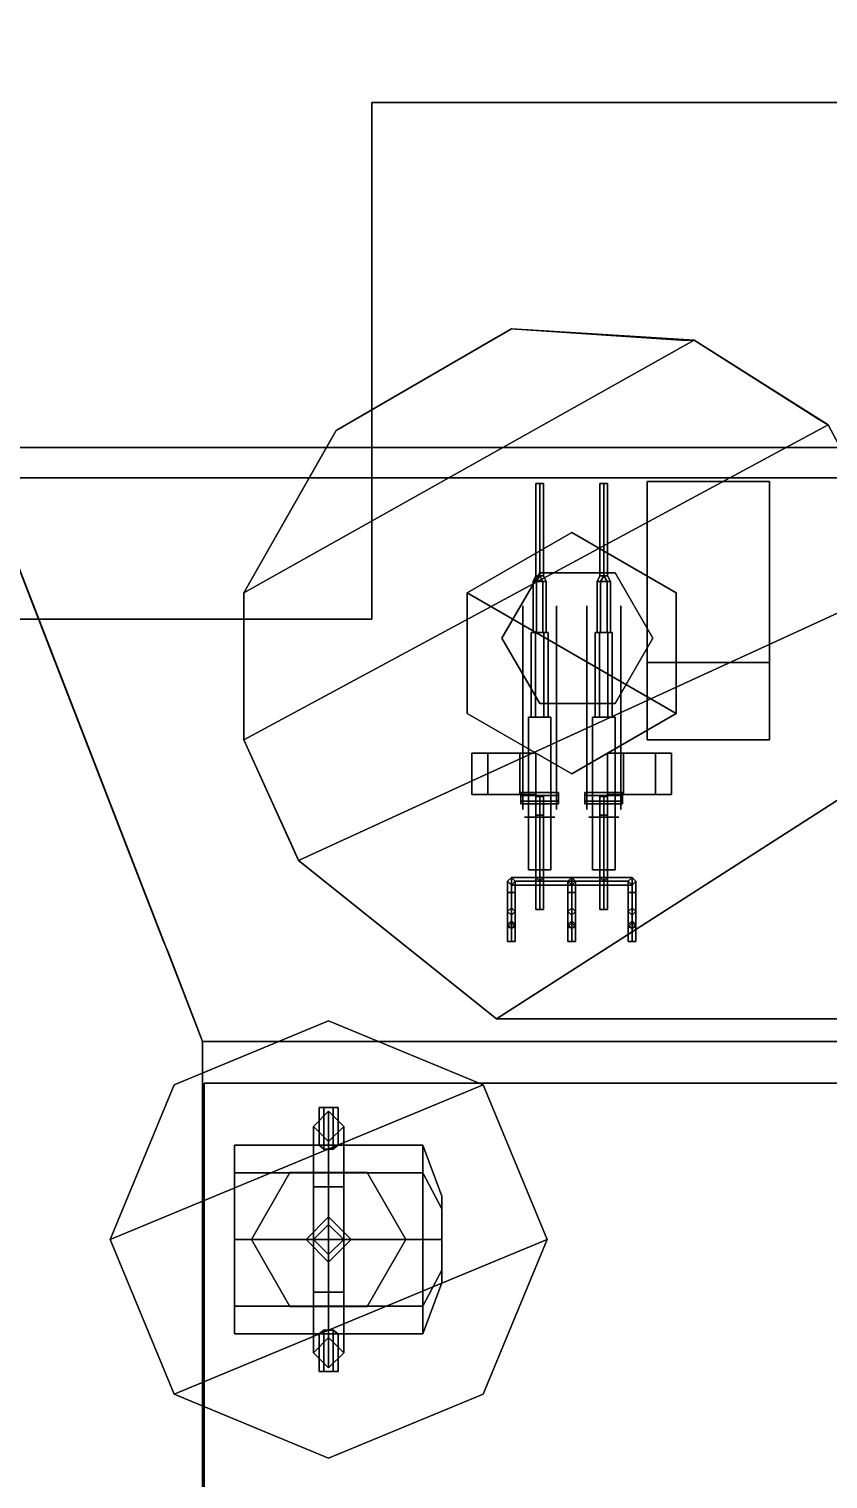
# Model space of a CAD drawing. Header units: millimetres. Extents: x -14 to 14, y -57 to 127.
# Drawn here: x -5.9 to -1.66, y -22.42 to -14.73 of the extents above; entities that cross this region are included whole.
import ezdxf

# ---------------------------------------------------------------- set-up
doc = ezdxf.new("R2010")
doc.units = ezdxf.units.MM
for name, color, linetype in [('barrel', 1, 'Continuous'), ('railings', 6, 'Continuous'), ('sleeve', 5, 'Continuous'), ('turret', 2, 'Continuous')]:
    doc.layers.add(name, color=color, linetype=linetype)

msp = doc.modelspace()

# ---------------------------------------------------------------- linework, layer by layer
for points in [[(-12.85, -7.26, -4.35), (12.85, -7.26, -4.35), (12.85, -16.95, -4.35), (-12.85, -16.95, -4.35)], [(9, -7.26, 3.99), (-9, -7.26, 3.99), (-9, -16.95, 3.99), (9, -16.95, 3.99)], [(9, -13.11, 6.36), (9, -17.11, 6.36), (-9, -17.11, 6.36), (-9, -13.11, 6.36)], [(-9, -13.11, 6.36), (-9, -17.11, 6.36), (9, -17.11, 6.36), (9, -13.11, 6.36)], [(-4.08, -15.12, 6.36), (-4.08, -15.12, 3.99), (4.08, -15.12, 3.99), (4.08, -15.12, 6.36)], [(-4.08, -17.86, 3.99), (-4.08, -15.12, 3.99), (-4.08, -15.12, 6.36), (-4.08, -17.86, 6.36)], [(-4.27, -16.86, 8.84), (-3.34, -16.32, 8.84), (-2.37, -16.38, 8.84), (-4.76, -17.72, 8.84)], [(-4.76, -17.72, 8.84), (-2.37, -16.38, 8.84), (-3.34, -16.32, 8.84), (-4.27, -16.86, 8.84)], [(-4.76, -17.72, 8.84), (-2.37, -16.38, 8.84), (-1.66, -16.83, 8.84), (-4.76, -18.5, 8.84)], [(-4.76, -18.5, 8.84), (-1.66, -16.83, 8.84), (-2.37, -16.38, 8.84), (-4.76, -17.72, 8.84)], [(-4.47, -19.14, 8.84), (-1.22, -17.65, 8.84), (-1.66, -16.83, 8.84), (-4.76, -18.5, 8.84)], [(-4.76, -18.5, 8.84), (-1.66, -16.83, 8.84), (-1.22, -17.65, 8.84), (-4.47, -19.14, 8.84)], [(-12.97, -16.95, -4.3), (-12.85, -16.95, -4.35), (-5.37, -26.87, -4.35), (-6.89, -26.87, -4.13)], [(-12.85, -16.95, -4.35), (12.85, -16.95, -4.35), (5.37, -26.87, -4.35), (-5.37, -26.87, -4.35)], [(9, -16.95, 3.99), (-9, -16.95, 3.99), (-9, -26.87, 3.99), (9, -26.87, 3.99)], [(-5.849, -17.86, 6.36), (-6.14, -17.11, 6.36), (-9, -17.11, 6.36), (-9, -17.86, 6.36)], [(4.98, -20.1, 6.36), (6.14, -17.11, 6.36), (-6.14, -17.11, 6.36), (-4.98, -20.1, 6.36)], [(-4.98, -20.1, 6.36), (-6.14, -17.11, 6.36), (6.14, -17.11, 6.36), (4.98, -20.1, 6.36)], [(-4.47, -19.14, 8.84), (-1.22, -17.65, 8.84), (-1.22, -18.57, 8.84), (-3.42, -19.98, 8.84)], [(-3.42, -19.98, 8.84), (-1.22, -18.57, 8.84), (-1.22, -17.65, 8.84), (-4.47, -19.14, 8.84)], [(-3.19, -17.6136, 3.99), (-3.39, -17.96, 3.99), (-3.39, -17.96, 8.84), (-3.19, -17.6136, 8.84)], [(-2.79, -17.6136, 3.99), (-3.19, -17.6136, 3.99), (-3.19, -17.6136, 8.84), (-2.79, -17.6136, 8.84)], [(-2.59, -17.96, 3.99), (-2.79, -17.6136, 3.99), (-2.79, -17.6136, 8.84), (-2.59, -17.96, 8.84)], [(-9, -17.86, 6.36), (-9, -17.86, 3.99), (-4.08, -17.86, 3.99), (-4.08, -17.86, 6.36)], [(-3.39, -17.96, 3.99), (-3.19, -18.3064, 3.99), (-3.19, -18.3064, 8.84), (-3.39, -17.96, 8.84)], [(-2.79, -18.3064, 3.99), (-2.59, -17.96, 3.99), (-2.59, -17.96, 8.84), (-2.79, -18.3064, 8.84)], [(-3.19, -18.3064, 3.99), (-2.79, -18.3064, 3.99), (-2.79, -18.3064, 8.84), (-3.19, -18.3064, 8.84)], [(3.42, -19.98, 8.84), (1.22, -18.57, 8.84), (-1.22, -18.57, 8.84), (-3.42, -19.98, 8.84)], [(-3.42, -19.98, 8.84), (-1.22, -18.57, 8.84), (1.22, -18.57, 8.84), (3.42, -19.98, 8.84)], [(-3.4898, -20.3298, 7.93), (-5.47, -21.15, 7.93), (-5.1302, -20.3298, 7.93), (-4.31, -19.99, 7.93)], [(-4.31, -19.99, 7.93), (-5.1302, -20.3298, 7.93), (-5.1302, -20.3298, 8.93), (-4.31, -19.99, 8.93)], [(-5.1302, -20.3298, 7.93), (-4.31, -19.99, 7.93), (-4.31, -19.99, 8.93), (-5.1302, -20.3298, 8.93)], [(-3.4898, -20.3298, 7.93), (-4.31, -19.99, 7.93), (-4.31, -19.99, 8.93), (-3.4898, -20.3298, 8.93)], [(-4.31, -19.99, 7.93), (-3.4898, -20.3298, 7.93), (-3.4898, -20.3298, 8.93), (-4.31, -19.99, 8.93)], [(4.98, -26.96, 6.36), (4.98, -20.1, 6.36), (-4.98, -20.1, 6.36), (-4.98, -26.96, 6.36)], [(-4.98, -26.96, 6.36), (-4.98, -20.1, 6.36), (4.98, -20.1, 6.36), (4.98, -26.96, 6.36)], [(-3.15, -21.15, 7.93), (-5.1302, -21.9702, 7.93), (-5.47, -21.15, 7.93), (-3.4898, -20.3298, 7.93)], [(-5.1302, -20.3298, 7.93), (-5.47, -21.15, 7.93), (-5.47, -21.15, 8.93), (-5.1302, -20.3298, 8.93)], [(-5.47, -21.15, 7.93), (-5.1302, -20.3298, 7.93), (-5.1302, -20.3298, 8.93), (-5.47, -21.15, 8.93)], [(4.97, -20.32, 6.36), (4.97, -20.32, 3.99), (-4.97, -20.32, 3.99), (-4.97, -20.32, 6.36)], [(-4.97, -20.32, 6.36), (-4.97, -20.32, 3.99), (-4.97, -26.04, 3.99), (-4.97, -26.04, 6.36)], [(-3.15, -21.15, 7.93), (-3.4898, -20.3298, 7.93), (-3.4898, -20.3298, 8.93), (-3.15, -21.15, 8.93)], [(-3.4898, -20.3298, 7.93), (-3.15, -21.15, 7.93), (-3.15, -21.15, 8.93), (-3.4898, -20.3298, 8.93)], [(-4.36, -20.45, 9.42), (-4.26, -20.45, 9.42), (-4.285, -20.45, 9.3767), (-4.335, -20.45, 9.3767)], [(-4.335, -20.45, 9.4633), (-4.285, -20.45, 9.4633), (-4.26, -20.45, 9.42), (-4.36, -20.45, 9.42)], [(-4.335, -20.67, 9.3767), (-4.36, -20.65, 9.42), (-4.36, -20.45, 9.42), (-4.335, -20.45, 9.3767)], [(-4.36, -20.65, 9.42), (-4.335, -20.67, 9.4633), (-4.335, -20.45, 9.4633), (-4.36, -20.45, 9.42)], [(-4.285, -20.67, 9.3767), (-4.335, -20.67, 9.3767), (-4.335, -20.45, 9.3767), (-4.285, -20.45, 9.3767)], [(-4.335, -20.67, 9.4633), (-4.285, -20.67, 9.4633), (-4.285, -20.45, 9.4633), (-4.335, -20.45, 9.4633)], [(-4.26, -20.65, 9.42), (-4.285, -20.67, 9.3767), (-4.285, -20.45, 9.3767), (-4.26, -20.45, 9.42)], [(-4.285, -20.67, 9.4633), (-4.26, -20.65, 9.42), (-4.26, -20.45, 9.42), (-4.285, -20.45, 9.4633)], [(-4.31, -20.47, 8.73), (-4.39, -20.55, 8.79), (-4.39, -20.55, 9.5), (-4.31, -20.47, 9.5)], [(-4.39, -20.55, 8.79), (-4.31, -20.47, 8.73), (-4.31, -20.87, 8.52), (-4.39, -20.87, 8.6)], [(-4.31, -20.63, 9.5), (-4.23, -20.55, 9.5), (-4.31, -20.47, 9.5), (-4.39, -20.55, 9.5)], [(-4.23, -20.55, 8.79), (-4.31, -20.47, 8.73), (-4.31, -20.47, 9.5), (-4.23, -20.55, 9.5)], [(-4.31, -20.47, 8.73), (-4.23, -20.55, 8.79), (-4.23, -20.87, 8.6), (-4.31, -20.87, 8.52)], [(-4.39, -20.55, 8.79), (-4.31, -20.63, 8.86), (-4.31, -20.63, 9.5), (-4.39, -20.55, 9.5)], [(-4.31, -20.63, 8.86), (-4.39, -20.55, 8.79), (-4.39, -20.87, 8.6), (-4.31, -20.87, 8.68)], [(-4.31, -20.63, 8.86), (-4.23, -20.55, 8.79), (-4.23, -20.55, 9.5), (-4.31, -20.63, 9.5)], [(-4.23, -20.55, 8.79), (-4.31, -20.63, 8.86), (-4.31, -20.87, 8.68), (-4.23, -20.87, 8.6)], [(-4.81, -20.7964, 9.0664), (-4.81, -21.15, 8.92), (-4.81, -21.5036, 9.0664), (-4.81, -20.65, 9.42)], [(-4.81, -20.65, 9.42), (-4.81, -20.7964, 9.7736), (-3.81, -20.7964, 9.7736), (-3.81, -20.65, 9.42)], [(-4.81, -20.7964, 9.0664), (-4.81, -20.65, 9.42), (-3.81, -20.65, 9.42), (-3.81, -20.7964, 9.0664)], [(-4.81, -20.65, 9.42), (-4.81, -21.5036, 9.0664), (-4.81, -21.65, 9.42), (-4.81, -20.7964, 9.7736)], [(-3.81, -20.65, 9.42), (-3.81, -20.7964, 9.7736), (-3.71, -20.9874, 9.5826), (-3.71, -20.92, 9.42)], [(-3.81, -20.7964, 9.0664), (-3.81, -20.65, 9.42), (-3.71, -20.92, 9.42), (-3.71, -20.9874, 9.2574)], [(-4.81, -21.15, 8.92), (-4.81, -20.7964, 9.0664), (-3.81, -20.7964, 9.0664), (-3.81, -21.15, 8.92)], [(-4.81, -20.7964, 9.7736), (-4.81, -21.15, 9.92), (-3.81, -21.15, 9.92), (-3.81, -20.7964, 9.7736)], [(-4.81, -20.7964, 9.7736), (-4.81, -21.65, 9.42), (-4.81, -21.5036, 9.7736), (-4.81, -21.15, 9.92)], [(-4.515, -20.7949, 6.36), (-4.72, -21.15, 6.36), (-4.72, -21.15, 7.93), (-4.515, -20.7949, 7.93)], [(-4.105, -20.7949, 6.36), (-4.515, -20.7949, 6.36), (-4.515, -20.7949, 7.93), (-4.105, -20.7949, 7.93)], [(-3.9, -21.15, 6.36), (-4.105, -20.7949, 6.36), (-4.105, -20.7949, 7.93), (-3.9, -21.15, 7.93)], [(-3.81, -21.15, 8.92), (-3.81, -20.7964, 9.0664), (-3.71, -20.9874, 9.2574), (-3.71, -21.15, 9.19)], [(-3.81, -20.7964, 9.7736), (-3.81, -21.15, 9.92), (-3.71, -21.15, 9.65), (-3.71, -20.9874, 9.5826)], [(-4.39, -20.87, 8.6), (-4.31, -20.87, 8.52), (-4.31, -21.43, 8.52), (-4.39, -21.43, 8.6)], [(-4.31, -20.87, 8.68), (-4.39, -20.87, 8.6), (-4.39, -21.43, 8.6), (-4.31, -21.43, 8.68)], [(-4.31, -20.87, 8.52), (-4.23, -20.87, 8.6), (-4.23, -21.43, 8.6), (-4.31, -21.43, 8.52)], [(-4.23, -20.87, 8.6), (-4.31, -20.87, 8.68), (-4.31, -21.43, 8.68), (-4.23, -21.43, 8.6)], [(-3.71, -20.9874, 9.5826), (-3.71, -21.15, 9.65), (-3.71, -21.3126, 9.5826), (-3.71, -20.92, 9.42)], [(-3.71, -20.92, 9.42), (-3.71, -21.3126, 9.5826), (-3.71, -21.38, 9.42), (-3.71, -20.9874, 9.2574)], [(-3.71, -20.9874, 9.2574), (-3.71, -21.38, 9.42), (-3.71, -21.3126, 9.2574), (-3.71, -21.15, 9.19)], [(-4.39, -21.15, 8.6), (-4.31, -21.07, 8.52), (-4.31, -21.03, 7.93), (-4.43, -21.15, 7.93)], [(-4.31, -21.07, 8.52), (-4.23, -21.15, 8.6), (-4.19, -21.15, 7.93), (-4.31, -21.03, 7.93)], [(-5.47, -21.15, 7.93), (-5.1302, -21.9702, 7.93), (-5.1302, -21.9702, 8.93), (-5.47, -21.15, 8.93)], [(-5.1302, -21.9702, 7.93), (-5.47, -21.15, 7.93), (-5.47, -21.15, 8.93), (-5.1302, -21.9702, 8.93)], [(-3.4898, -21.9702, 7.93), (-4.31, -22.31, 7.93), (-5.1302, -21.9702, 7.93), (-3.15, -21.15, 7.93)], [(-4.81, -21.5036, 9.0664), (-4.81, -21.15, 8.92), (-3.81, -21.15, 8.92), (-3.81, -21.5036, 9.0664)], [(-4.81, -21.15, 9.92), (-4.81, -21.5036, 9.7736), (-3.81, -21.5036, 9.7736), (-3.81, -21.15, 9.92)], [(-4.72, -21.15, 6.36), (-4.515, -21.5051, 6.36), (-4.515, -21.5051, 7.93), (-4.72, -21.15, 7.93)], [(-4.31, -21.23, 8.52), (-4.39, -21.15, 8.6), (-4.43, -21.15, 7.93), (-4.31, -21.27, 7.93)], [(-4.23, -21.15, 8.6), (-4.31, -21.23, 8.52), (-4.31, -21.27, 7.93), (-4.19, -21.15, 7.93)], [(-4.105, -21.5051, 6.36), (-3.9, -21.15, 6.36), (-3.9, -21.15, 7.93), (-4.105, -21.5051, 7.93)], [(-3.81, -21.5036, 9.0664), (-3.81, -21.15, 8.92), (-3.71, -21.15, 9.19), (-3.71, -21.3126, 9.2574)], [(-3.81, -21.15, 9.92), (-3.81, -21.5036, 9.7736), (-3.71, -21.3126, 9.5826), (-3.71, -21.15, 9.65)], [(-3.4898, -21.9702, 7.93), (-3.15, -21.15, 7.93), (-3.15, -21.15, 8.93), (-3.4898, -21.9702, 8.93)], [(-3.15, -21.15, 7.93), (-3.4898, -21.9702, 7.93), (-3.4898, -21.9702, 8.93), (-3.15, -21.15, 8.93)], [(-3.81, -21.5036, 9.7736), (-3.81, -21.65, 9.42), (-3.71, -21.38, 9.42), (-3.71, -21.3126, 9.5826)], [(-3.81, -21.65, 9.42), (-3.81, -21.5036, 9.0664), (-3.71, -21.3126, 9.2574), (-3.71, -21.38, 9.42)], [(-4.31, -21.83, 8.73), (-4.39, -21.75, 8.79), (-4.39, -21.43, 8.6), (-4.31, -21.43, 8.52)], [(-4.39, -21.75, 8.79), (-4.31, -21.67, 8.86), (-4.31, -21.43, 8.68), (-4.39, -21.43, 8.6)], [(-4.23, -21.75, 8.79), (-4.31, -21.83, 8.73), (-4.31, -21.43, 8.52), (-4.23, -21.43, 8.6)], [(-4.31, -21.67, 8.86), (-4.23, -21.75, 8.79), (-4.23, -21.43, 8.6), (-4.31, -21.43, 8.68)], [(-4.81, -21.5036, 9.7736), (-4.81, -21.65, 9.42), (-3.81, -21.65, 9.42), (-3.81, -21.5036, 9.7736)], [(-4.81, -21.65, 9.42), (-4.81, -21.5036, 9.0664), (-3.81, -21.5036, 9.0664), (-3.81, -21.65, 9.42)], [(-4.515, -21.5051, 6.36), (-4.105, -21.5051, 6.36), (-4.105, -21.5051, 7.93), (-4.515, -21.5051, 7.93)], [(-4.31, -21.67, 8.86), (-4.39, -21.75, 8.79), (-4.39, -21.75, 9.5), (-4.31, -21.67, 9.5)], [(-4.31, -21.83, 9.5), (-4.23, -21.75, 9.5), (-4.31, -21.67, 9.5), (-4.39, -21.75, 9.5)], [(-4.335, -21.63, 9.4633), (-4.36, -21.65, 9.42), (-4.36, -21.85, 9.42), (-4.335, -21.85, 9.4633)], [(-4.36, -21.65, 9.42), (-4.335, -21.63, 9.3767), (-4.335, -21.85, 9.3767), (-4.36, -21.85, 9.42)], [(-4.285, -21.63, 9.4633), (-4.335, -21.63, 9.4633), (-4.335, -21.85, 9.4633), (-4.285, -21.85, 9.4633)], [(-4.335, -21.63, 9.3767), (-4.285, -21.63, 9.3767), (-4.285, -21.85, 9.3767), (-4.335, -21.85, 9.3767)], [(-4.23, -21.75, 8.79), (-4.31, -21.67, 8.86), (-4.31, -21.67, 9.5), (-4.23, -21.75, 9.5)], [(-4.26, -21.65, 9.42), (-4.285, -21.63, 9.4633), (-4.285, -21.85, 9.4633), (-4.26, -21.85, 9.42)], [(-4.285, -21.63, 9.3767), (-4.26, -21.65, 9.42), (-4.26, -21.85, 9.42), (-4.285, -21.85, 9.3767)], [(-4.39, -21.75, 8.79), (-4.31, -21.83, 8.73), (-4.31, -21.83, 9.5), (-4.39, -21.75, 9.5)], [(-4.31, -21.83, 8.73), (-4.23, -21.75, 8.79), (-4.23, -21.75, 9.5), (-4.31, -21.83, 9.5)], [(-4.285, -21.85, 9.4633), (-4.335, -21.85, 9.4633), (-4.36, -21.85, 9.42), (-4.26, -21.85, 9.42)], [(-4.26, -21.85, 9.42), (-4.36, -21.85, 9.42), (-4.335, -21.85, 9.3767), (-4.285, -21.85, 9.3767)], [(-5.1302, -21.9702, 7.93), (-4.31, -22.31, 7.93), (-4.31, -22.31, 8.93), (-5.1302, -21.9702, 8.93)], [(-4.31, -22.31, 7.93), (-5.1302, -21.9702, 7.93), (-5.1302, -21.9702, 8.93), (-4.31, -22.31, 8.93)], [(-4.31, -22.31, 7.93), (-3.4898, -21.9702, 7.93), (-3.4898, -21.9702, 8.93), (-4.31, -22.31, 8.93)], [(-3.4898, -21.9702, 7.93), (-4.31, -22.31, 7.93), (-4.31, -22.31, 8.93), (-3.4898, -21.9702, 8.93)]]:
    msp.add_3dface(points)
at = {"layer": 'barrel'}
for points in [[(-3.19, -17.14, 9.9), (-3.21, -17.14, 9.88), (-3.21, -17.63, 9.88), (-3.19, -17.63, 9.9)], [(-3.21, -17.14, 9.88), (-3.19, -17.14, 9.86), (-3.19, -17.63, 9.86), (-3.21, -17.63, 9.88)], [(-3.17, -17.14, 9.88), (-3.19, -17.14, 9.86), (-3.21, -17.14, 9.88), (-3.19, -17.14, 9.9)], [(-3.17, -17.14, 9.88), (-3.19, -17.14, 9.9), (-3.19, -17.63, 9.9), (-3.17, -17.63, 9.88)], [(-3.19, -17.14, 9.86), (-3.17, -17.14, 9.88), (-3.17, -17.63, 9.88), (-3.19, -17.63, 9.86)], [(-2.85, -17.14, 9.9), (-2.87, -17.14, 9.88), (-2.87, -17.63, 9.88), (-2.85, -17.63, 9.9)], [(-2.87, -17.14, 9.88), (-2.85, -17.14, 9.86), (-2.85, -17.63, 9.86), (-2.87, -17.63, 9.88)], [(-2.83, -17.14, 9.88), (-2.85, -17.14, 9.86), (-2.87, -17.14, 9.88), (-2.85, -17.14, 9.9)], [(-2.83, -17.14, 9.88), (-2.85, -17.14, 9.9), (-2.85, -17.63, 9.9), (-2.83, -17.63, 9.88)], [(-2.85, -17.14, 9.86), (-2.83, -17.14, 9.88), (-2.83, -17.63, 9.88), (-2.85, -17.63, 9.86)]]:
    msp.add_3dface(points, dxfattribs=at)
at = {"layer": 'railings'}
for points in [[(-4.27, -16.86, 9.34), (-4.27, -16.86, 9.27), (-3.41, -16.36, 9.27), (-3.41, -16.36, 9.34)], [(-3.41, -16.36, 9.34), (-3.41, -16.36, 9.27), (-4.27, -16.86, 9.27), (-4.27, -16.86, 9.34)], [(-4.27, -16.86, 9.77), (-4.27, -16.86, 9.7), (-3.41, -16.36, 9.7), (-3.41, -16.36, 9.77)], [(-3.41, -16.36, 9.77), (-3.41, -16.36, 9.7), (-4.27, -16.86, 9.7), (-4.27, -16.86, 9.77)], [(-3.41, -16.36, 8.84), (-3.34, -16.32, 8.84), (-3.34, -16.32, 9.77), (-3.41, -16.36, 9.77)], [(-3.41, -16.36, 9.77), (-3.34, -16.32, 9.77), (-3.34, -16.32, 8.84), (-3.41, -16.36, 8.84)], [(-3.34, -16.32, 9.34), (-3.34, -16.32, 9.27), (-2.44, -16.38, 9.27), (-2.44, -16.38, 9.34)], [(-2.44, -16.38, 9.34), (-2.44, -16.38, 9.27), (-3.34, -16.32, 9.27), (-3.34, -16.32, 9.34)], [(-3.34, -16.32, 9.77), (-3.34, -16.32, 9.7), (-2.44, -16.38, 9.7), (-2.44, -16.38, 9.77)], [(-2.44, -16.38, 9.77), (-2.44, -16.38, 9.7), (-3.34, -16.32, 9.7), (-3.34, -16.32, 9.77)], [(-2.44, -16.38, 9.77), (-2.37, -16.38, 9.77), (-2.37, -16.38, 8.84), (-2.44, -16.38, 8.84)], [(-2.44, -16.38, 8.84), (-2.37, -16.38, 8.84), (-2.37, -16.38, 9.77), (-2.44, -16.38, 9.77)], [(-2.37, -16.38, 9.34), (-2.37, -16.38, 9.27), (-1.71, -16.8, 9.27), (-1.71, -16.8, 9.34)], [(-1.71, -16.8, 9.34), (-1.71, -16.8, 9.27), (-2.37, -16.38, 9.27), (-2.37, -16.38, 9.34)], [(-2.37, -16.38, 9.77), (-2.37, -16.38, 9.7), (-1.71, -16.8, 9.7), (-1.71, -16.8, 9.77)], [(-1.71, -16.8, 9.77), (-1.71, -16.8, 9.7), (-2.37, -16.38, 9.7), (-2.37, -16.38, 9.77)], [(-1.71, -16.8, 9.77), (-1.66, -16.83, 9.77), (-1.66, -16.83, 8.84), (-1.71, -16.8, 8.84)], [(-1.71, -16.8, 8.84), (-1.66, -16.83, 8.84), (-1.66, -16.83, 9.77), (-1.71, -16.8, 9.77)], [(-4.31, -16.93, 8.84), (-4.27, -16.86, 8.84), (-4.27, -16.86, 9.77), (-4.31, -16.93, 9.77)], [(-4.31, -16.93, 9.77), (-4.27, -16.86, 9.77), (-4.27, -16.86, 8.84), (-4.31, -16.93, 8.84)], [(-4.76, -17.72, 9.34), (-4.76, -17.72, 9.27), (-4.31, -16.93, 9.27), (-4.31, -16.93, 9.34)], [(-4.31, -16.93, 9.34), (-4.31, -16.93, 9.27), (-4.76, -17.72, 9.27), (-4.76, -17.72, 9.34)], [(-4.76, -17.72, 9.77), (-4.76, -17.72, 9.7), (-4.31, -16.93, 9.7), (-4.31, -16.93, 9.77)], [(-4.31, -16.93, 9.77), (-4.31, -16.93, 9.7), (-4.76, -17.72, 9.7), (-4.76, -17.72, 9.77)], [(-4.76, -17.79, 9.77), (-4.76, -17.72, 9.77), (-4.76, -17.72, 8.84), (-4.76, -17.79, 8.84)], [(-4.76, -17.79, 8.84), (-4.76, -17.72, 8.84), (-4.76, -17.72, 9.77), (-4.76, -17.79, 9.77)], [(-4.76, -17.79, 9.34), (-4.76, -17.79, 9.27), (-4.76, -18.43, 9.27), (-4.76, -18.43, 9.34)], [(-4.76, -18.43, 9.34), (-4.76, -18.43, 9.27), (-4.76, -17.79, 9.27), (-4.76, -17.79, 9.34)], [(-4.76, -17.79, 9.77), (-4.76, -17.79, 9.7), (-4.76, -18.43, 9.7), (-4.76, -18.43, 9.77)], [(-4.76, -18.43, 9.77), (-4.76, -18.43, 9.7), (-4.76, -17.79, 9.7), (-4.76, -17.79, 9.77)], [(-5.9, -17.86, 6.36), (-5.85, -17.86, 6.36), (-5.85, -17.86, 7.29), (-5.9, -17.86, 7.29)], [(-5.9, -17.86, 7.29), (-5.85, -17.86, 7.29), (-5.85, -17.86, 6.36), (-5.9, -17.86, 6.36)], [(-5.85, -17.86, 7.29), (-5.85, -17.86, 7.22), (-5.19, -19.56, 7.22), (-5.19, -19.56, 7.29)], [(-5.19, -19.56, 7.29), (-5.19, -19.56, 7.22), (-5.85, -17.86, 7.22), (-5.85, -17.86, 7.29)], [(-5.19, -19.56, 6.86), (-5.19, -19.56, 6.79), (-5.85, -17.86, 6.79), (-5.85, -17.86, 6.86)], [(-5.85, -17.86, 6.86), (-5.85, -17.86, 6.79), (-5.19, -19.56, 6.79), (-5.19, -19.56, 6.86)], [(-4.76, -18.5, 9.77), (-4.76, -18.43, 9.77), (-4.76, -18.43, 8.84), (-4.76, -18.5, 8.84)], [(-4.76, -18.5, 8.84), (-4.76, -18.43, 8.84), (-4.76, -18.43, 9.77), (-4.76, -18.5, 9.77)], [(-4.5, -19.07, 9.34), (-4.5, -19.07, 9.27), (-4.76, -18.5, 9.27), (-4.76, -18.5, 9.34)], [(-4.76, -18.5, 9.34), (-4.76, -18.5, 9.27), (-4.5, -19.07, 9.27), (-4.5, -19.07, 9.34)], [(-4.5, -19.07, 9.77), (-4.5, -19.07, 9.7), (-4.76, -18.5, 9.7), (-4.76, -18.5, 9.77)], [(-4.76, -18.5, 9.77), (-4.76, -18.5, 9.7), (-4.5, -19.07, 9.7), (-4.5, -19.07, 9.77)], [(-4.47, -19.14, 9.77), (-4.5, -19.07, 9.77), (-4.5, -19.07, 8.84), (-4.47, -19.14, 8.84)], [(-4.47, -19.14, 8.84), (-4.5, -19.07, 8.84), (-4.5, -19.07, 9.77), (-4.47, -19.14, 9.77)], [(-3.42, -19.98, 9.34), (-3.42, -19.98, 9.27), (-4.47, -19.14, 9.27), (-4.47, -19.14, 9.34)], [(-4.47, -19.14, 9.34), (-4.47, -19.14, 9.27), (-3.42, -19.98, 9.27), (-3.42, -19.98, 9.34)], [(-3.42, -19.98, 9.77), (-3.42, -19.98, 9.7), (-4.47, -19.14, 9.7), (-4.47, -19.14, 9.77)], [(-4.47, -19.14, 9.77), (-4.47, -19.14, 9.7), (-3.42, -19.98, 9.7), (-3.42, -19.98, 9.77)], [(-5.19, -19.56, 7.29), (-5.16, -19.63, 7.29), (-5.16, -19.63, 6.36), (-5.19, -19.56, 6.36)], [(-5.19, -19.56, 6.36), (-5.16, -19.63, 6.36), (-5.16, -19.63, 7.29), (-5.19, -19.56, 7.29)], [(-5.16, -19.63, 7.29), (-5.16, -19.63, 7.22), (-5.01, -20.02, 7.22), (-5.01, -20.02, 7.29)], [(-5.01, -20.02, 7.29), (-5.01, -20.02, 7.22), (-5.16, -19.63, 7.22), (-5.16, -19.63, 7.29)], [(-5.01, -20.02, 6.86), (-5.01, -20.02, 6.79), (-5.16, -19.63, 6.79), (-5.16, -19.63, 6.86)], [(-5.16, -19.63, 6.86), (-5.16, -19.63, 6.79), (-5.01, -20.02, 6.79), (-5.01, -20.02, 6.86)], [(-3.35, -19.98, 8.84), (-3.42, -19.98, 8.84), (-3.42, -19.98, 9.77), (-3.35, -19.98, 9.77)], [(-3.35, -19.98, 9.77), (-3.42, -19.98, 9.77), (-3.42, -19.98, 8.84), (-3.35, -19.98, 8.84)], [(3.35, -19.98, 9.77), (3.35, -19.98, 9.7), (-3.35, -19.98, 9.7), (-3.35, -19.98, 9.77)], [(-3.35, -19.98, 9.77), (-3.35, -19.98, 9.7), (3.35, -19.98, 9.7), (3.35, -19.98, 9.77)], [(3.35, -19.98, 9.34), (3.35, -19.98, 9.27), (-3.35, -19.98, 9.27), (-3.35, -19.98, 9.34)], [(-3.35, -19.98, 9.34), (-3.35, -19.98, 9.27), (3.35, -19.98, 9.27), (3.35, -19.98, 9.34)], [(-5.01, -20.02, 6.36), (-4.98, -20.1, 6.36), (-4.98, -20.1, 7.29), (-5.01, -20.02, 7.29)], [(-5.01, -20.02, 7.29), (-4.98, -20.1, 7.29), (-4.98, -20.1, 6.36), (-5.01, -20.02, 6.36)], [(-4.98, -20.1, 7.29), (-4.98, -20.1, 7.22), (-4.98, -22.81, 7.22), (-4.98, -22.81, 7.29)], [(-4.98, -22.81, 7.29), (-4.98, -22.81, 7.22), (-4.98, -20.1, 7.22), (-4.98, -20.1, 7.29)], [(-4.98, -22.81, 6.86), (-4.98, -22.81, 6.79), (-4.98, -20.1, 6.79), (-4.98, -20.1, 6.86)], [(-4.98, -20.1, 6.86), (-4.98, -20.1, 6.79), (-4.98, -22.81, 6.79), (-4.98, -22.81, 6.86)]]:
    msp.add_3dface(points, dxfattribs=at)
at = {"layer": 'sleeve'}
for points in [[(-3.19, -17.63, 9.9), (-3.21, -17.63, 9.88), (-3.225, -17.66, 9.88), (-3.2075, -17.66, 9.9103)], [(-3.21, -17.63, 9.88), (-3.19, -17.63, 9.86), (-3.2075, -17.66, 9.8497), (-3.225, -17.66, 9.88)], [(-3.2075, -17.66, 9.9103), (-3.225, -17.66, 9.88), (-3.225, -17.93, 9.88), (-3.2075, -17.93, 9.9103)], [(-3.225, -17.66, 9.88), (-3.2075, -17.66, 9.8497), (-3.2075, -17.93, 9.8497), (-3.225, -17.93, 9.88)], [(-3.19, -17.63, 9.9), (-3.19, -17.63, 9.9), (-3.2075, -17.66, 9.9103), (-3.1725, -17.66, 9.9103)], [(-3.19, -17.63, 9.86), (-3.19, -17.63, 9.86), (-3.1725, -17.66, 9.8497), (-3.2075, -17.66, 9.8497)], [(-3.1725, -17.66, 9.9103), (-3.2075, -17.66, 9.9103), (-3.2075, -17.93, 9.9103), (-3.1725, -17.93, 9.9103)], [(-3.2075, -17.66, 9.8497), (-3.1725, -17.66, 9.8497), (-3.1725, -17.93, 9.8497), (-3.2075, -17.93, 9.8497)], [(-3.17, -17.63, 9.88), (-3.19, -17.63, 9.9), (-3.1725, -17.66, 9.9103), (-3.155, -17.66, 9.88)], [(-3.19, -17.63, 9.86), (-3.17, -17.63, 9.88), (-3.155, -17.66, 9.88), (-3.1725, -17.66, 9.8497)], [(-3.155, -17.66, 9.88), (-3.1725, -17.66, 9.9103), (-3.1725, -17.93, 9.9103), (-3.155, -17.93, 9.88)], [(-3.1725, -17.66, 9.8497), (-3.155, -17.66, 9.88), (-3.155, -17.93, 9.88), (-3.1725, -17.93, 9.8497)], [(-2.85, -17.63, 9.9), (-2.87, -17.63, 9.88), (-2.885, -17.66, 9.88), (-2.8675, -17.66, 9.9103)], [(-2.87, -17.63, 9.88), (-2.85, -17.63, 9.86), (-2.8675, -17.66, 9.8497), (-2.885, -17.66, 9.88)], [(-2.8675, -17.66, 9.9103), (-2.885, -17.66, 9.88), (-2.885, -17.93, 9.88), (-2.8675, -17.93, 9.9103)], [(-2.885, -17.66, 9.88), (-2.8675, -17.66, 9.8497), (-2.8675, -17.93, 9.8497), (-2.885, -17.93, 9.88)], [(-2.85, -17.63, 9.9), (-2.85, -17.63, 9.9), (-2.8675, -17.66, 9.9103), (-2.8325, -17.66, 9.9103)], [(-2.85, -17.63, 9.86), (-2.85, -17.63, 9.86), (-2.8325, -17.66, 9.8497), (-2.8675, -17.66, 9.8497)], [(-2.8325, -17.66, 9.9103), (-2.8675, -17.66, 9.9103), (-2.8675, -17.93, 9.9103), (-2.8325, -17.93, 9.9103)], [(-2.8675, -17.66, 9.8497), (-2.8325, -17.66, 9.8497), (-2.8325, -17.93, 9.8497), (-2.8675, -17.93, 9.8497)], [(-2.83, -17.63, 9.88), (-2.85, -17.63, 9.9), (-2.8325, -17.66, 9.9103), (-2.815, -17.66, 9.88)], [(-2.85, -17.63, 9.86), (-2.83, -17.63, 9.88), (-2.815, -17.66, 9.88), (-2.8325, -17.66, 9.8497)], [(-2.815, -17.66, 9.88), (-2.8325, -17.66, 9.9103), (-2.8325, -17.93, 9.9103), (-2.815, -17.93, 9.88)], [(-2.8325, -17.66, 9.8497), (-2.815, -17.66, 9.88), (-2.815, -17.93, 9.88), (-2.8325, -17.93, 9.8497)], [(-3.2125, -17.93, 9.919), (-3.235, -17.93, 9.88), (-3.235, -18.38, 9.88), (-3.2125, -18.38, 9.919)], [(-3.235, -17.93, 9.88), (-3.2125, -17.93, 9.841), (-3.2125, -18.38, 9.841), (-3.235, -18.38, 9.88)], [(-3.145, -17.93, 9.88), (-3.235, -17.93, 9.88), (-3.2125, -17.93, 9.919), (-3.1675, -17.93, 9.919)], [(-3.1675, -17.93, 9.841), (-3.2125, -17.93, 9.841), (-3.235, -17.93, 9.88), (-3.145, -17.93, 9.88)], [(-3.1675, -17.93, 9.919), (-3.2125, -17.93, 9.919), (-3.2125, -18.38, 9.919), (-3.1675, -18.38, 9.919)], [(-3.2125, -17.93, 9.841), (-3.1675, -17.93, 9.841), (-3.1675, -18.38, 9.841), (-3.2125, -18.38, 9.841)], [(-3.145, -17.93, 9.88), (-3.1675, -17.93, 9.919), (-3.1675, -18.38, 9.919), (-3.145, -18.38, 9.88)], [(-3.1675, -17.93, 9.841), (-3.145, -17.93, 9.88), (-3.145, -18.38, 9.88), (-3.1675, -18.38, 9.841)], [(-2.8725, -17.93, 9.919), (-2.895, -17.93, 9.88), (-2.895, -18.38, 9.88), (-2.8725, -18.38, 9.919)], [(-2.895, -17.93, 9.88), (-2.8725, -17.93, 9.841), (-2.8725, -18.38, 9.841), (-2.895, -18.38, 9.88)], [(-2.805, -17.93, 9.88), (-2.895, -17.93, 9.88), (-2.8725, -17.93, 9.919), (-2.8275, -17.93, 9.919)], [(-2.8275, -17.93, 9.841), (-2.8725, -17.93, 9.841), (-2.895, -17.93, 9.88), (-2.805, -17.93, 9.88)], [(-2.8275, -17.93, 9.919), (-2.8725, -17.93, 9.919), (-2.8725, -18.38, 9.919), (-2.8275, -18.38, 9.919)], [(-2.8725, -17.93, 9.841), (-2.8275, -17.93, 9.841), (-2.8275, -18.38, 9.841), (-2.8725, -18.38, 9.841)], [(-2.805, -17.93, 9.88), (-2.8275, -17.93, 9.919), (-2.8275, -18.38, 9.919), (-2.805, -18.38, 9.88)], [(-2.8275, -17.93, 9.841), (-2.805, -17.93, 9.88), (-2.805, -18.38, 9.88), (-2.8275, -18.38, 9.841)], [(-3.25, -19.19, 9.95), (-3.13, -19.19, 9.95), (-3.13, -18.38, 9.95), (-3.25, -18.38, 9.95)], [(-3.25, -18.38, 9.83), (-3.13, -18.38, 9.83), (-3.13, -19.19, 9.83), (-3.25, -19.19, 9.83)], [(-3.25, -18.38, 9.95), (-3.25, -18.38, 9.83), (-3.25, -19.19, 9.83), (-3.25, -19.19, 9.95)], [(-3.13, -18.38, 9.95), (-3.13, -18.38, 9.83), (-3.25, -18.38, 9.83), (-3.25, -18.38, 9.95)], [(-3.13, -19.19, 9.95), (-3.13, -19.19, 9.83), (-3.13, -18.38, 9.83), (-3.13, -18.38, 9.95)], [(-2.91, -19.19, 9.95), (-2.79, -19.19, 9.95), (-2.79, -18.38, 9.95), (-2.91, -18.38, 9.95)], [(-2.91, -18.38, 9.83), (-2.79, -18.38, 9.83), (-2.79, -19.19, 9.83), (-2.91, -19.19, 9.83)], [(-2.79, -18.38, 9.95), (-2.79, -18.38, 9.83), (-2.91, -18.38, 9.83), (-2.91, -18.38, 9.95)], [(-2.91, -18.38, 9.95), (-2.91, -18.38, 9.83), (-2.91, -19.19, 9.83), (-2.91, -19.19, 9.95)], [(-2.79, -19.19, 9.95), (-2.79, -19.19, 9.83), (-2.79, -18.38, 9.83), (-2.79, -18.38, 9.95)], [(-3.465, -18.57, 10.1572), (-3.55, -18.57, 10.01), (-3.55, -18.79, 10.01), (-3.465, -18.79, 10.1572)], [(-3.21, -18.57, 10.01), (-3.55, -18.57, 10.01), (-3.465, -18.57, 10.1572), (-3.295, -18.57, 10.1572)], [(-3.55, -18.57, 10.01), (-3.465, -18.57, 9.8628), (-3.465, -18.79, 9.8628), (-3.55, -18.79, 10.01)], [(-3.295, -18.57, 9.8628), (-3.465, -18.57, 9.8628), (-3.55, -18.57, 10.01), (-3.21, -18.57, 10.01)], [(-3.465, -18.57, 9.8628), (-3.295, -18.57, 9.8628), (-3.295, -18.79, 9.8628), (-3.465, -18.79, 9.8628)], [(-3.295, -18.57, 10.1572), (-3.465, -18.57, 10.1572), (-3.465, -18.79, 10.1572), (-3.295, -18.79, 10.1572)], [(-3.21, -18.57, 10.01), (-3.295, -18.57, 10.1572), (-3.295, -18.79, 10.1572), (-3.21, -18.79, 10.01)], [(-3.295, -18.57, 9.8628), (-3.21, -18.57, 10.01), (-3.21, -18.79, 10.01), (-3.295, -18.79, 9.8628)], [(-2.745, -18.57, 10.1572), (-2.83, -18.57, 10.01), (-2.83, -18.79, 10.01), (-2.745, -18.79, 10.1572)], [(-2.49, -18.57, 10.01), (-2.83, -18.57, 10.01), (-2.745, -18.57, 10.1572), (-2.575, -18.57, 10.1572)], [(-2.83, -18.57, 10.01), (-2.745, -18.57, 9.8628), (-2.745, -18.79, 9.8628), (-2.83, -18.79, 10.01)], [(-2.575, -18.57, 9.8628), (-2.745, -18.57, 9.8628), (-2.83, -18.57, 10.01), (-2.49, -18.57, 10.01)], [(-2.745, -18.57, 9.8628), (-2.575, -18.57, 9.8628), (-2.575, -18.79, 9.8628), (-2.745, -18.79, 9.8628)], [(-2.575, -18.57, 10.1572), (-2.745, -18.57, 10.1572), (-2.745, -18.79, 10.1572), (-2.575, -18.79, 10.1572)], [(-2.49, -18.57, 10.01), (-2.575, -18.57, 10.1572), (-2.575, -18.79, 10.1572), (-2.49, -18.79, 10.01)], [(-2.575, -18.57, 9.8628), (-2.49, -18.57, 10.01), (-2.49, -18.79, 10.01), (-2.575, -18.79, 9.8628)], [(-3.55, -18.79, 10.01), (-3.21, -18.79, 10.01), (-3.295, -18.79, 10.1572), (-3.465, -18.79, 10.1572)], [(-3.465, -18.79, 9.8628), (-3.295, -18.79, 9.8628), (-3.21, -18.79, 10.01), (-3.55, -18.79, 10.01)], [(-3.09, -18.795, 9.896), (-3.09, -18.78, 9.87), (-3.29, -18.78, 9.87), (-3.29, -18.795, 9.896)], [(-3.09, -18.78, 9.87), (-3.09, -18.795, 9.844), (-3.29, -18.795, 9.844), (-3.29, -18.78, 9.87)], [(-3.29, -18.825, 9.896), (-3.29, -18.795, 9.896), (-3.29, -18.78, 9.87), (-3.29, -18.84, 9.87)], [(-3.29, -18.84, 9.87), (-3.29, -18.78, 9.87), (-3.29, -18.795, 9.844), (-3.29, -18.825, 9.844)], [(-3.09, -18.825, 9.896), (-3.09, -18.795, 9.896), (-3.29, -18.795, 9.896), (-3.29, -18.825, 9.896)], [(-3.09, -18.795, 9.844), (-3.09, -18.825, 9.844), (-3.29, -18.825, 9.844), (-3.29, -18.795, 9.844)], [(-3.09, -18.84, 9.87), (-3.09, -18.825, 9.896), (-3.29, -18.825, 9.896), (-3.29, -18.84, 9.87)], [(-3.09, -18.825, 9.844), (-3.09, -18.84, 9.87), (-3.29, -18.84, 9.87), (-3.29, -18.825, 9.844)], [(-3.19, -18.8, 9.83), (-3.21, -18.8, 9.81), (-3.21, -19.23, 9.81), (-3.19, -19.25, 9.83)], [(-3.21, -18.8, 9.81), (-3.19, -18.8, 9.79), (-3.19, -19.25, 9.79), (-3.21, -19.23, 9.81)], [(-3.17, -18.8, 9.81), (-3.19, -18.8, 9.83), (-3.19, -19.25, 9.83), (-3.17, -19.23, 9.81)], [(-3.19, -18.8, 9.79), (-3.17, -18.8, 9.81), (-3.17, -19.23, 9.81), (-3.19, -19.25, 9.79)], [(-3.09, -18.84, 9.87), (-3.09, -18.78, 9.87), (-3.09, -18.795, 9.896), (-3.09, -18.825, 9.896)], [(-3.09, -18.825, 9.844), (-3.09, -18.795, 9.844), (-3.09, -18.78, 9.87), (-3.09, -18.84, 9.87)], [(-2.75, -18.795, 9.896), (-2.75, -18.78, 9.87), (-2.95, -18.78, 9.87), (-2.95, -18.795, 9.896)], [(-2.75, -18.78, 9.87), (-2.75, -18.795, 9.844), (-2.95, -18.795, 9.844), (-2.95, -18.78, 9.87)], [(-2.95, -18.825, 9.896), (-2.95, -18.795, 9.896), (-2.95, -18.78, 9.87), (-2.95, -18.84, 9.87)], [(-2.95, -18.84, 9.87), (-2.95, -18.78, 9.87), (-2.95, -18.795, 9.844), (-2.95, -18.825, 9.844)], [(-2.75, -18.825, 9.896), (-2.75, -18.795, 9.896), (-2.95, -18.795, 9.896), (-2.95, -18.825, 9.896)], [(-2.75, -18.795, 9.844), (-2.75, -18.825, 9.844), (-2.95, -18.825, 9.844), (-2.95, -18.795, 9.844)], [(-2.75, -18.84, 9.87), (-2.75, -18.825, 9.896), (-2.95, -18.825, 9.896), (-2.95, -18.84, 9.87)], [(-2.75, -18.825, 9.844), (-2.75, -18.84, 9.87), (-2.95, -18.84, 9.87), (-2.95, -18.825, 9.844)], [(-2.85, -18.8, 9.83), (-2.87, -18.8, 9.81), (-2.87, -19.23, 9.81), (-2.85, -19.25, 9.83)], [(-2.87, -18.8, 9.81), (-2.85, -18.8, 9.79), (-2.85, -19.25, 9.79), (-2.87, -19.23, 9.81)], [(-2.83, -18.8, 9.81), (-2.85, -18.8, 9.83), (-2.85, -19.25, 9.83), (-2.83, -19.23, 9.81)], [(-2.85, -18.8, 9.79), (-2.83, -18.8, 9.81), (-2.83, -19.23, 9.81), (-2.85, -19.25, 9.79)], [(-2.83, -18.79, 10.01), (-2.49, -18.79, 10.01), (-2.575, -18.79, 10.1572), (-2.745, -18.79, 10.1572)], [(-2.745, -18.79, 9.8628), (-2.575, -18.79, 9.8628), (-2.49, -18.79, 10.01), (-2.83, -18.79, 10.01)], [(-2.75, -18.84, 9.87), (-2.75, -18.78, 9.87), (-2.75, -18.795, 9.896), (-2.75, -18.825, 9.896)], [(-2.75, -18.825, 9.844), (-2.75, -18.795, 9.844), (-2.75, -18.78, 9.87), (-2.75, -18.84, 9.87)], [(-3.27, -18.91, 10.3), (-3.23, -18.91, 10.3693), (-3.15, -18.91, 10.3693), (-3.11, -18.91, 10.3)], [(-3.11, -18.91, 10.3), (-3.15, -18.91, 10.3693), (-3.23, -18.91, 10.3693), (-3.27, -18.91, 10.3)], [(-3.15, -18.91, 10.2307), (-3.11, -18.91, 10.3), (-3.27, -18.91, 10.3), (-3.23, -18.91, 10.2307)], [(-3.23, -18.91, 10.2307), (-3.27, -18.91, 10.3), (-3.11, -18.91, 10.3), (-3.15, -18.91, 10.2307)], [(-3.19, -18.9, 10.22), (-3.21, -18.9, 10.2), (-3.21, -19.4, 10.2), (-3.19, -19.4, 10.22)], [(-3.21, -18.9, 10.2), (-3.19, -18.9, 10.18), (-3.19, -19.4, 10.18), (-3.21, -19.4, 10.2)], [(-3.17, -18.9, 10.2), (-3.19, -18.9, 10.18), (-3.21, -18.9, 10.2), (-3.19, -18.9, 10.22)], [(-3.17, -18.9, 10.2), (-3.19, -18.9, 10.22), (-3.19, -19.4, 10.22), (-3.17, -19.4, 10.2)], [(-3.19, -18.9, 10.18), (-3.17, -18.9, 10.2), (-3.17, -19.4, 10.2), (-3.19, -19.4, 10.18)], [(-3.19, -18.91, 9.95), (-3.19, -19.05, 10.19), (-3.19, -19.15, 10.19), (-3.19, -19, 9.95)], [(-3.19, -19, 9.95), (-3.19, -19.15, 10.19), (-3.19, -19.05, 10.19), (-3.19, -18.91, 9.95)], [(-2.93, -18.91, 10.3), (-2.89, -18.91, 10.3693), (-2.81, -18.91, 10.3693), (-2.77, -18.91, 10.3)], [(-2.77, -18.91, 10.3), (-2.81, -18.91, 10.3693), (-2.89, -18.91, 10.3693), (-2.93, -18.91, 10.3)], [(-2.81, -18.91, 10.2307), (-2.77, -18.91, 10.3), (-2.93, -18.91, 10.3), (-2.89, -18.91, 10.2307)], [(-2.89, -18.91, 10.2307), (-2.93, -18.91, 10.3), (-2.77, -18.91, 10.3), (-2.81, -18.91, 10.2307)], [(-2.85, -18.9, 10.22), (-2.87, -18.9, 10.2), (-2.87, -19.4, 10.2), (-2.85, -19.4, 10.22)], [(-2.87, -18.9, 10.2), (-2.85, -18.9, 10.18), (-2.85, -19.4, 10.18), (-2.87, -19.4, 10.2)], [(-2.83, -18.9, 10.2), (-2.85, -18.9, 10.18), (-2.87, -18.9, 10.2), (-2.85, -18.9, 10.22)], [(-2.83, -18.9, 10.2), (-2.85, -18.9, 10.22), (-2.85, -19.4, 10.22), (-2.83, -19.4, 10.2)], [(-2.85, -18.9, 10.18), (-2.83, -18.9, 10.2), (-2.83, -19.4, 10.2), (-2.85, -19.4, 10.18)], [(-2.85, -18.91, 9.95), (-2.85, -19.05, 10.19), (-2.85, -19.15, 10.19), (-2.85, -19, 9.95)], [(-2.85, -19, 9.95), (-2.85, -19.15, 10.19), (-2.85, -19.05, 10.19), (-2.85, -18.91, 9.95)], [(-3.25, -19.19, 9.83), (-3.13, -19.19, 9.83), (-3.13, -19.19, 9.95), (-3.25, -19.19, 9.95)], [(-2.91, -19.19, 9.83), (-2.79, -19.19, 9.83), (-2.79, -19.19, 9.95), (-2.91, -19.19, 9.95)], [(-3.34, -19.23, 10.01), (-3.36, -19.25, 9.99), (-3.36, -19.31, 10.05), (-3.34, -19.31, 10.07)], [(-3.34, -19.23, 9.81), (-3.36, -19.25, 9.79), (-3.36, -19.25, 9.99), (-3.34, -19.23, 10.01)], [(-3.36, -19.25, 9.79), (-3.34, -19.27, 9.81), (-3.34, -19.27, 9.97), (-3.36, -19.25, 9.99)], [(-3.36, -19.25, 9.99), (-3.34, -19.27, 9.97), (-3.34, -19.31, 10.03), (-3.36, -19.31, 10.05)], [(-3.34, -19.23, 9.81), (-3.32, -19.25, 9.83), (-2.72, -19.25, 9.83), (-2.7, -19.23, 9.81)], [(-3.32, -19.25, 9.79), (-3.34, -19.23, 9.81), (-2.7, -19.23, 9.81), (-2.72, -19.25, 9.79)], [(-3.32, -19.25, 9.99), (-3.34, -19.23, 10.01), (-3.34, -19.31, 10.07), (-3.32, -19.31, 10.05)], [(-3.32, -19.25, 9.79), (-3.34, -19.23, 9.81), (-3.34, -19.23, 10.01), (-3.32, -19.25, 9.99)], [(-3.32, -19.25, 9.83), (-3.34, -19.27, 9.81), (-2.7, -19.27, 9.81), (-2.72, -19.25, 9.83)], [(-3.34, -19.27, 9.81), (-3.32, -19.25, 9.79), (-2.72, -19.25, 9.79), (-2.7, -19.27, 9.81)], [(-3.34, -19.27, 9.81), (-3.32, -19.25, 9.79), (-3.32, -19.25, 9.99), (-3.34, -19.27, 9.97)], [(-3.34, -19.27, 9.97), (-3.32, -19.25, 9.99), (-3.32, -19.31, 10.05), (-3.34, -19.31, 10.03)], [(-3.02, -19.23, 10.01), (-3.04, -19.25, 9.99), (-3.04, -19.31, 10.05), (-3.02, -19.31, 10.07)], [(-3.02, -19.23, 9.81), (-3.04, -19.25, 9.79), (-3.04, -19.25, 9.99), (-3.02, -19.23, 10.01)], [(-3.04, -19.25, 9.79), (-3.02, -19.27, 9.81), (-3.02, -19.27, 9.97), (-3.04, -19.25, 9.99)], [(-3.04, -19.25, 9.99), (-3.02, -19.27, 9.97), (-3.02, -19.31, 10.03), (-3.04, -19.31, 10.05)], [(-3, -19.25, 9.99), (-3.02, -19.23, 10.01), (-3.02, -19.31, 10.07), (-3, -19.31, 10.05)], [(-3, -19.25, 9.79), (-3.02, -19.23, 9.81), (-3.02, -19.23, 10.01), (-3, -19.25, 9.99)], [(-3.02, -19.27, 9.81), (-3, -19.25, 9.79), (-3, -19.25, 9.99), (-3.02, -19.27, 9.97)], [(-3.02, -19.27, 9.97), (-3, -19.25, 9.99), (-3, -19.31, 10.05), (-3.02, -19.31, 10.03)], [(-2.7, -19.23, 10.01), (-2.72, -19.25, 9.99), (-2.72, -19.31, 10.05), (-2.7, -19.31, 10.07)], [(-2.7, -19.23, 9.81), (-2.72, -19.25, 9.79), (-2.72, -19.25, 9.99), (-2.7, -19.23, 10.01)], [(-2.72, -19.25, 9.79), (-2.7, -19.27, 9.81), (-2.7, -19.27, 9.97), (-2.72, -19.25, 9.99)], [(-2.72, -19.25, 9.99), (-2.7, -19.27, 9.97), (-2.7, -19.31, 10.03), (-2.72, -19.31, 10.05)], [(-2.68, -19.25, 9.99), (-2.7, -19.23, 10.01), (-2.7, -19.31, 10.07), (-2.68, -19.31, 10.05)], [(-2.68, -19.25, 9.79), (-2.7, -19.23, 9.81), (-2.7, -19.23, 10.01), (-2.68, -19.25, 9.99)], [(-2.7, -19.27, 9.81), (-2.68, -19.25, 9.79), (-2.68, -19.25, 9.99), (-2.7, -19.27, 9.97)], [(-2.7, -19.27, 9.97), (-2.68, -19.25, 9.99), (-2.68, -19.31, 10.05), (-2.7, -19.31, 10.03)], [(-3.34, -19.31, 10.07), (-3.36, -19.31, 10.05), (-3.36, -19.41, 10.05), (-3.34, -19.39, 10.07)], [(-3.36, -19.31, 10.05), (-3.34, -19.31, 10.03), (-3.34, -19.39, 10.03), (-3.36, -19.41, 10.05)], [(-3.32, -19.31, 10.05), (-3.34, -19.31, 10.07), (-3.34, -19.39, 10.07), (-3.32, -19.41, 10.05)], [(-3.34, -19.31, 10.03), (-3.32, -19.31, 10.05), (-3.32, -19.41, 10.05), (-3.34, -19.39, 10.03)], [(-3.02, -19.31, 10.07), (-3.04, -19.31, 10.05), (-3.04, -19.41, 10.05), (-3.02, -19.39, 10.07)], [(-3.04, -19.31, 10.05), (-3.02, -19.31, 10.03), (-3.02, -19.39, 10.03), (-3.04, -19.41, 10.05)], [(-3, -19.31, 10.05), (-3.02, -19.31, 10.07), (-3.02, -19.39, 10.07), (-3, -19.41, 10.05)], [(-3.02, -19.31, 10.03), (-3, -19.31, 10.05), (-3, -19.41, 10.05), (-3.02, -19.39, 10.03)], [(-2.7, -19.31, 10.07), (-2.72, -19.31, 10.05), (-2.72, -19.41, 10.05), (-2.7, -19.39, 10.07)], [(-2.72, -19.31, 10.05), (-2.7, -19.31, 10.03), (-2.7, -19.39, 10.03), (-2.72, -19.41, 10.05)], [(-2.68, -19.31, 10.05), (-2.7, -19.31, 10.07), (-2.7, -19.39, 10.07), (-2.68, -19.41, 10.05)], [(-2.7, -19.31, 10.03), (-2.68, -19.31, 10.05), (-2.68, -19.41, 10.05), (-2.7, -19.39, 10.03)], [(-3.34, -19.47, 9.91), (-3.36, -19.49, 9.94), (-3.36, -19.41, 9.99), (-3.34, -19.39, 9.97)], [(-3.34, -19.39, 10.12), (-3.36, -19.41, 10.1), (-3.36, -19.48, 10.15), (-3.34, -19.46, 10.17)], [(-3.34, -19.39, 9.97), (-3.36, -19.41, 9.99), (-3.36, -19.41, 10.1), (-3.34, -19.39, 10.12)], [(-3.36, -19.49, 9.94), (-3.34, -19.5, 9.96), (-3.34, -19.43, 10.01), (-3.36, -19.41, 9.99)], [(-3.36, -19.41, 10.1), (-3.34, -19.43, 10.08), (-3.34, -19.5, 10.13), (-3.36, -19.48, 10.15)], [(-3.36, -19.41, 9.99), (-3.34, -19.43, 10.01), (-3.34, -19.43, 10.08), (-3.36, -19.41, 10.1)], [(-3.32, -19.49, 9.94), (-3.34, -19.47, 9.91), (-3.34, -19.39, 9.97), (-3.32, -19.41, 9.99)], [(-3.32, -19.41, 10.1), (-3.34, -19.39, 10.12), (-3.34, -19.46, 10.17), (-3.32, -19.48, 10.15)], [(-3.32, -19.41, 9.99), (-3.34, -19.39, 9.97), (-3.34, -19.39, 10.12), (-3.32, -19.41, 10.1)], [(-3.34, -19.5, 9.96), (-3.32, -19.49, 9.94), (-3.32, -19.41, 9.99), (-3.34, -19.43, 10.01)], [(-3.34, -19.43, 10.08), (-3.32, -19.41, 10.1), (-3.32, -19.48, 10.15), (-3.34, -19.5, 10.13)], [(-3.34, -19.43, 10.01), (-3.32, -19.41, 9.99), (-3.32, -19.41, 10.1), (-3.34, -19.43, 10.08)], [(-3.19, -19.4, 10.22), (-3.21, -19.4, 10.2), (-3.19, -19.4, 10.18), (-3.17, -19.4, 10.2)], [(-3.02, -19.47, 9.91), (-3.04, -19.49, 9.94), (-3.04, -19.41, 9.99), (-3.02, -19.39, 9.97)], [(-3.02, -19.39, 10.12), (-3.04, -19.41, 10.1), (-3.04, -19.48, 10.15), (-3.02, -19.46, 10.17)], [(-3.02, -19.39, 9.97), (-3.04, -19.41, 9.99), (-3.04, -19.41, 10.1), (-3.02, -19.39, 10.12)], [(-3.04, -19.49, 9.94), (-3.02, -19.5, 9.96), (-3.02, -19.43, 10.01), (-3.04, -19.41, 9.99)], [(-3.04, -19.41, 10.1), (-3.02, -19.43, 10.08), (-3.02, -19.5, 10.13), (-3.04, -19.48, 10.15)], [(-3.04, -19.41, 9.99), (-3.02, -19.43, 10.01), (-3.02, -19.43, 10.08), (-3.04, -19.41, 10.1)], [(-3, -19.49, 9.94), (-3.02, -19.47, 9.91), (-3.02, -19.39, 9.97), (-3, -19.41, 9.99)], [(-3, -19.41, 10.1), (-3.02, -19.39, 10.12), (-3.02, -19.46, 10.17), (-3, -19.48, 10.15)], [(-3, -19.41, 9.99), (-3.02, -19.39, 9.97), (-3.02, -19.39, 10.12), (-3, -19.41, 10.1)], [(-3.02, -19.5, 9.96), (-3, -19.49, 9.94), (-3, -19.41, 9.99), (-3.02, -19.43, 10.01)], [(-3.02, -19.43, 10.08), (-3, -19.41, 10.1), (-3, -19.48, 10.15), (-3.02, -19.5, 10.13)], [(-3.02, -19.43, 10.01), (-3, -19.41, 9.99), (-3, -19.41, 10.1), (-3.02, -19.43, 10.08)], [(-2.85, -19.4, 10.22), (-2.87, -19.4, 10.2), (-2.85, -19.4, 10.18), (-2.83, -19.4, 10.2)], [(-2.7, -19.47, 9.91), (-2.72, -19.49, 9.94), (-2.72, -19.41, 9.99), (-2.7, -19.39, 9.97)], [(-2.7, -19.39, 10.12), (-2.72, -19.41, 10.1), (-2.72, -19.48, 10.15), (-2.7, -19.46, 10.17)], [(-2.7, -19.39, 9.97), (-2.72, -19.41, 9.99), (-2.72, -19.41, 10.1), (-2.7, -19.39, 10.12)], [(-2.72, -19.49, 9.94), (-2.7, -19.5, 9.96), (-2.7, -19.43, 10.01), (-2.72, -19.41, 9.99)], [(-2.72, -19.41, 10.1), (-2.7, -19.43, 10.08), (-2.7, -19.5, 10.13), (-2.72, -19.48, 10.15)], [(-2.72, -19.41, 9.99), (-2.7, -19.43, 10.01), (-2.7, -19.43, 10.08), (-2.72, -19.41, 10.1)], [(-2.68, -19.49, 9.94), (-2.7, -19.47, 9.91), (-2.7, -19.39, 9.97), (-2.68, -19.41, 9.99)], [(-2.68, -19.41, 10.1), (-2.7, -19.39, 10.12), (-2.7, -19.46, 10.17), (-2.68, -19.48, 10.15)], [(-2.68, -19.41, 9.99), (-2.7, -19.39, 9.97), (-2.7, -19.39, 10.12), (-2.68, -19.41, 10.1)], [(-2.7, -19.5, 9.96), (-2.68, -19.49, 9.94), (-2.68, -19.41, 9.99), (-2.7, -19.43, 10.01)], [(-2.7, -19.43, 10.08), (-2.68, -19.41, 10.1), (-2.68, -19.48, 10.15), (-2.7, -19.5, 10.13)], [(-2.7, -19.43, 10.01), (-2.68, -19.41, 9.99), (-2.68, -19.41, 10.1), (-2.7, -19.43, 10.08)], [(-3.36, -19.57, 10.15), (-3.34, -19.57, 10.17), (-3.34, -19.46, 10.17), (-3.36, -19.48, 10.15)], [(-3.34, -19.47, 9.91), (-3.32, -19.49, 9.94), (-3.34, -19.5, 9.96), (-3.36, -19.49, 9.94)], [(-3.34, -19.57, 10.13), (-3.36, -19.57, 10.15), (-3.36, -19.48, 10.15), (-3.34, -19.5, 10.13)], [(-3.34, -19.57, 10.17), (-3.32, -19.57, 10.15), (-3.32, -19.48, 10.15), (-3.34, -19.46, 10.17)], [(-3.32, -19.57, 10.15), (-3.34, -19.57, 10.13), (-3.34, -19.5, 10.13), (-3.32, -19.48, 10.15)], [(-3.04, -19.57, 10.15), (-3.02, -19.57, 10.17), (-3.02, -19.46, 10.17), (-3.04, -19.48, 10.15)], [(-3.02, -19.47, 9.91), (-3, -19.49, 9.94), (-3.02, -19.5, 9.96), (-3.04, -19.49, 9.94)], [(-3.02, -19.57, 10.13), (-3.04, -19.57, 10.15), (-3.04, -19.48, 10.15), (-3.02, -19.5, 10.13)], [(-3.02, -19.57, 10.17), (-3, -19.57, 10.15), (-3, -19.48, 10.15), (-3.02, -19.46, 10.17)], [(-3, -19.57, 10.15), (-3.02, -19.57, 10.13), (-3.02, -19.5, 10.13), (-3, -19.48, 10.15)], [(-2.72, -19.57, 10.15), (-2.7, -19.57, 10.17), (-2.7, -19.46, 10.17), (-2.72, -19.48, 10.15)], [(-2.7, -19.47, 9.91), (-2.68, -19.49, 9.94), (-2.7, -19.5, 9.96), (-2.72, -19.49, 9.94)], [(-2.7, -19.57, 10.13), (-2.72, -19.57, 10.15), (-2.72, -19.48, 10.15), (-2.7, -19.5, 10.13)], [(-2.7, -19.57, 10.17), (-2.68, -19.57, 10.15), (-2.68, -19.48, 10.15), (-2.7, -19.46, 10.17)], [(-2.68, -19.57, 10.15), (-2.7, -19.57, 10.13), (-2.7, -19.5, 10.13), (-2.68, -19.48, 10.15)], [(-3.34, -19.57, 10.13), (-3.32, -19.57, 10.15), (-3.34, -19.57, 10.17), (-3.36, -19.57, 10.15)], [(-3.02, -19.57, 10.13), (-3, -19.57, 10.15), (-3.02, -19.57, 10.17), (-3.04, -19.57, 10.15)], [(-2.7, -19.57, 10.13), (-2.68, -19.57, 10.15), (-2.7, -19.57, 10.17), (-2.72, -19.57, 10.15)]]:
    msp.add_3dface(points, dxfattribs=at)
at = {"layer": 'turret'}
for points in [[(-2.62, -18.09, 10.32), (-2.62, -17.13, 9.87), (-2.62, -17.13, 9.32), (-2.62, -18.5, 9.32)], [(-1.97, -17.13, 9.32), (-2.62, -17.13, 9.32), (-2.62, -17.13, 9.87), (-1.97, -17.13, 9.87)], [(-2.62, -18.5, 9.32), (-2.62, -17.13, 9.32), (-1.97, -17.13, 9.32), (-1.97, -18.5, 9.32)], [(-1.97, -17.13, 9.87), (-2.62, -17.13, 9.87), (-2.62, -18.09, 10.32), (-1.97, -18.09, 10.32)], [(-1.97, -18.5, 9.32), (-1.97, -17.13, 9.32), (-1.97, -17.13, 9.87), (-1.97, -18.09, 10.32)], [(-3.5743, -17.72, 9.32), (-3.02, -17.4, 9.32), (-3.02, -17.4, 8.84), (-3.5743, -17.72, 8.84)], [(-3.5743, -17.72, 9.32), (-2.4657, -18.36, 9.32), (-2.4657, -17.72, 9.32), (-3.02, -17.4, 9.32)], [(-3.02, -17.4, 9.32), (-2.4657, -17.72, 9.32), (-2.4657, -17.72, 8.84), (-3.02, -17.4, 8.84)], [(-3.5743, -18.36, 9.32), (-3.5743, -17.72, 9.32), (-3.5743, -17.72, 8.84), (-3.5743, -18.36, 8.84)], [(-3.5743, -18.36, 9.32), (-3.02, -18.68, 9.32), (-2.4657, -18.36, 9.32), (-3.5743, -17.72, 9.32)], [(-2.4657, -17.72, 9.32), (-2.4657, -18.36, 9.32), (-2.4657, -18.36, 8.84), (-2.4657, -17.72, 8.84)], [(-3.28, -18.84, 9.84), (-3.28, -18.7, 10), (-3.28, -17.79, 9.32), (-3.28, -18.17, 9.32)], [(-3.28, -18.17, 9.32), (-3.28, -17.79, 9.32), (-3.28, -18.7, 10), (-3.28, -18.84, 9.84)], [(-3.1, -18.84, 9.84), (-3.1, -18.7, 10), (-3.1, -17.79, 9.32), (-3.1, -18.17, 9.32)], [(-3.1, -18.17, 9.32), (-3.1, -17.79, 9.32), (-3.1, -18.7, 10), (-3.1, -18.84, 9.84)], [(-2.94, -18.84, 9.84), (-2.94, -18.7, 10), (-2.94, -17.79, 9.32), (-2.94, -18.17, 9.32)], [(-2.94, -18.17, 9.32), (-2.94, -17.79, 9.32), (-2.94, -18.7, 10), (-2.94, -18.84, 9.84)], [(-2.76, -18.84, 9.84), (-2.76, -18.7, 10), (-2.76, -17.79, 9.32), (-2.76, -18.17, 9.32)], [(-2.76, -18.17, 9.32), (-2.76, -17.79, 9.32), (-2.76, -18.7, 10), (-2.76, -18.84, 9.84)], [(-1.97, -18.09, 10.32), (-2.62, -18.09, 10.32), (-2.62, -18.5, 9.32), (-1.97, -18.5, 9.32)], [(-3.02, -18.68, 9.32), (-3.5743, -18.36, 9.32), (-3.5743, -18.36, 8.84), (-3.02, -18.68, 8.84)], [(-2.4657, -18.36, 9.32), (-3.02, -18.68, 9.32), (-3.02, -18.68, 8.84), (-2.4657, -18.36, 8.84)], [(-3.28, -18.84, 9.84), (-3.28, -18.7, 10), (-3.28, -18.78, 10), (-3.28, -18.87, 9.91)], [(-3.28, -18.87, 9.91), (-3.28, -18.78, 10), (-3.28, -18.7, 10), (-3.28, -18.84, 9.84)], [(-3.1, -18.84, 9.84), (-3.1, -18.7, 10), (-3.1, -18.78, 10), (-3.1, -18.87, 9.91)], [(-3.1, -18.87, 9.91), (-3.1, -18.78, 10), (-3.1, -18.7, 10), (-3.1, -18.84, 9.84)], [(-2.94, -18.84, 9.84), (-2.94, -18.7, 10), (-2.94, -18.78, 10), (-2.94, -18.87, 9.91)], [(-2.94, -18.87, 9.91), (-2.94, -18.78, 10), (-2.94, -18.7, 10), (-2.94, -18.84, 9.84)], [(-2.76, -18.84, 9.84), (-2.76, -18.7, 10), (-2.76, -18.78, 10), (-2.76, -18.87, 9.91)], [(-2.76, -18.87, 9.91), (-2.76, -18.78, 10), (-2.76, -18.7, 10), (-2.76, -18.84, 9.84)]]:
    msp.add_3dface(points, dxfattribs=at)

doc.saveas('drawing.dxf')
